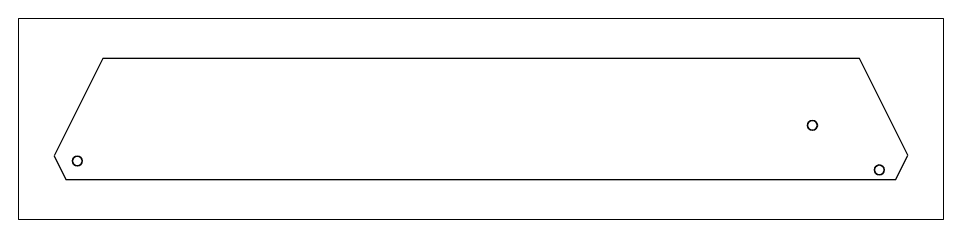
# Paper-space layout 'Layout1' of a CAD drawing. Header units: millimetres. Extents: x 0 to 208, y 0 to 45.
# The model-space entities are those that its viewports show. They can reach past a viewport. Long polylines and large blocks are cut down to what shows.
import ezdxf

# ---------------------------------------------------------------- set-up
doc = ezdxf.new("R2010")
doc.units = ezdxf.units.MM

msp = doc.modelspace()

# ---------------------------------------------------------------- linework, layer by layer
at = {"color": 18, "linetype": 'Continuous', "lineweight": 30, "true_color": 0x000000}
msp.add_lwpolyline([(18.9, 36.09), (7.97, 14.24), (10.6, 8.96), (196.9, 8.96), (199.62, 14.41), (188.78, 36.09), (18.9, 36.11)], dxfattribs=at)
at = {"color": 18, "linetype": 'Continuous', "lineweight": 35, "true_color": 0x000000}
for points in [[(178.19, 22.21), (178.8, 22.21), (179.29, 21.72), (179.29, 21.11), (179.29, 20.5), (178.8, 20.01), (178.19, 20.01), (177.59, 20.01), (177.09, 20.5), (177.09, 21.11), (177.09, 21.72), (177.59, 22.21), (178.19, 22.21)], [(13.19, 14.21), (13.8, 14.21), (14.29, 13.72), (14.29, 13.11), (14.29, 12.5), (13.8, 12.01), (13.19, 12.01), (12.59, 12.01), (12.09, 12.5), (12.09, 13.11), (12.09, 13.72), (12.59, 14.21), (13.19, 14.21)], [(193.19, 12.21), (193.8, 12.21), (194.29, 11.72), (194.29, 11.11), (194.29, 10.5), (193.8, 10.01), (193.19, 10.01), (192.59, 10.01), (192.09, 10.5), (192.09, 11.11), (192.09, 11.72), (192.59, 12.21), (193.19, 12.21)]]:
    msp.add_open_spline(points, degree=3, knots=[0, 0, 0, 0, 1, 1, 1, 2, 2, 2, 3, 3, 3, 4, 4, 4, 4], dxfattribs=at)

psp = doc.layouts.get("Layout1")

# ---------------------------------------------------------------- viewports
at = {"layer": '0'}
psp.add_viewport(center=(103.8, 22.56), size=(207.6, 45.1273), view_center_point=(103.8, 22.53), view_height=45.1273, dxfattribs=at)

doc.saveas('drawing.dxf')
